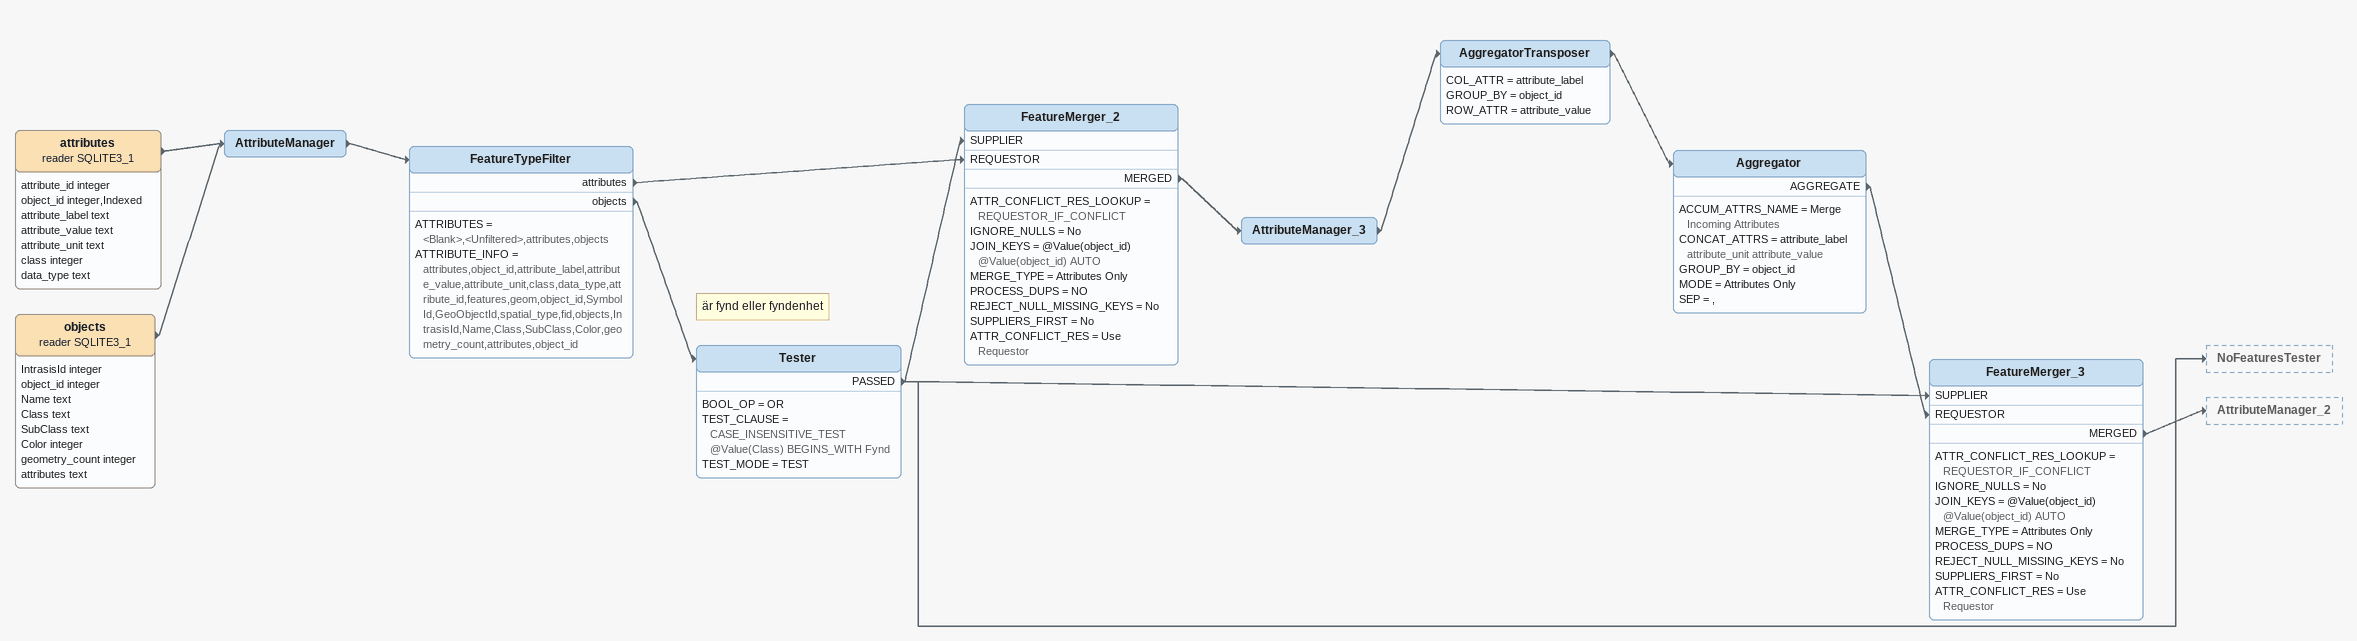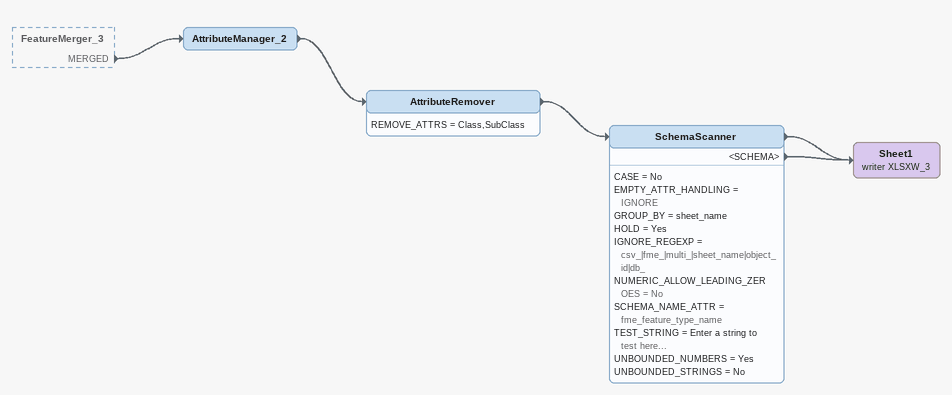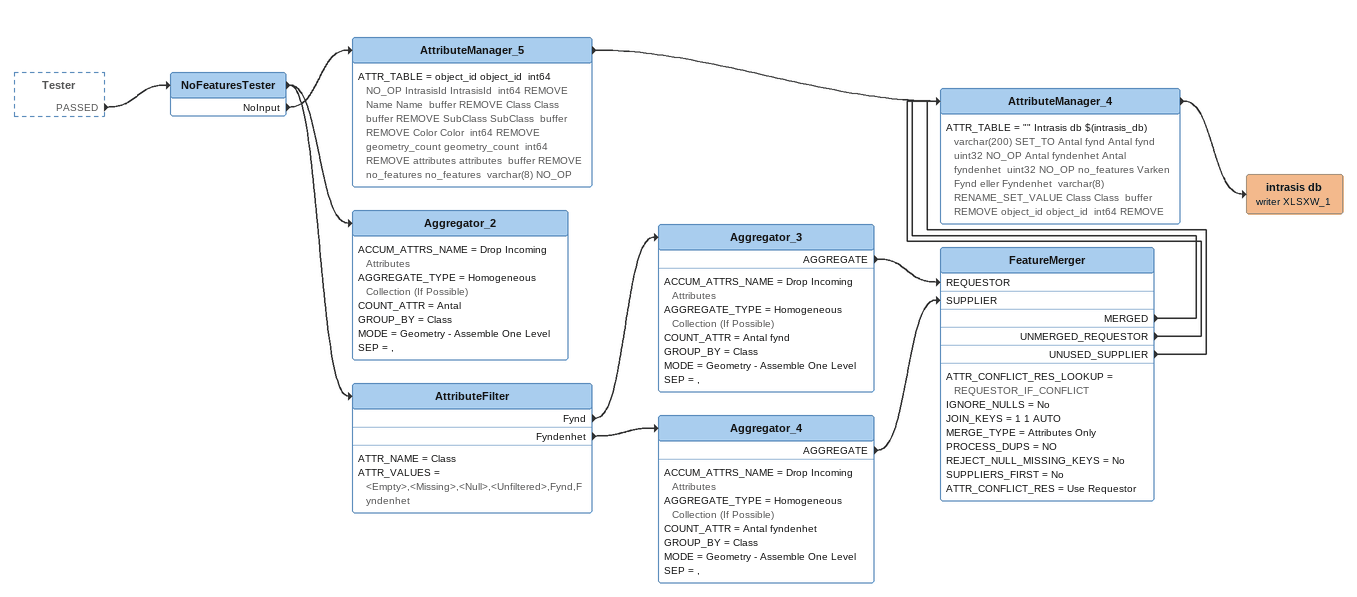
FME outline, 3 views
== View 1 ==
attributes (reader SQLITE3_1)
    attributes: attribute_id integer, object_id integer,Indexed, attribute_label text, attribute_value text, attribute_unit text, class integer, data_type text
    -> AttributeManager
objects (reader SQLITE3_1)
    attributes: IntrasisId integer, object_id integer, Name text, Class text, SubClass text, Color integer, geometry_count integer, attributes text
    -> AttributeManager
AttributeManager
    -> FeatureTypeFilter
FeatureTypeFilter
    ATTRIBUTES = <Blank>,<Unfiltered>,attributes,objects
    ATTRIBUTE_INFO = attributes,object_id,attribute_label,attribute_value,attribute_unit,class,data_type,attribute_id,features,geom,object_id,SymbolId,GeoObjectId,spatial_type,fid,objects,IntrasisId,Name,Class,SubClass,Color,geometry_count,attributes,object_id
    attributes -> FeatureMerger_2 [REQUESTOR]
    objects -> Tester
Note: är fynd eller fyndenhet
Tester
    BOOL_OP = OR
    TEST_CLAUSE = CASE_INSENSITIVE_TEST @Value(Class) BEGINS_WITH Fynd
    TEST_MODE = TEST
    PASSED -> FeatureMerger_2 [SUPPLIER]
    PASSED -> FeatureMerger_3 [SUPPLIER]
    PASSED -> NoFeaturesTester
FeatureMerger_2
    ATTR_CONFLICT_RES_LOOKUP = REQUESTOR_IF_CONFLICT
    IGNORE_NULLS = No
    JOIN_KEYS = @Value(object_id) @Value(object_id) AUTO
    MERGE_TYPE = Attributes Only
    PROCESS_DUPS = NO
    REJECT_NULL_MISSING_KEYS = No
    SUPPLIERS_FIRST = No
    ATTR_CONFLICT_RES = Use Requestor
    MERGED -> AttributeManager_3
AttributeManager_3
    -> AggregatorTransposer
AggregatorTransposer
    COL_ATTR = attribute_label
    GROUP_BY = object_id
    ROW_ATTR = attribute_value
    -> Aggregator
Aggregator
    ACCUM_ATTRS_NAME = Merge Incoming Attributes
    CONCAT_ATTRS = attribute_label attribute_unit attribute_value
    GROUP_BY = object_id
    MODE = Attributes Only
    SEP = ,
    AGGREGATE -> FeatureMerger_3 [REQUESTOR]
FeatureMerger_3
    ATTR_CONFLICT_RES_LOOKUP = REQUESTOR_IF_CONFLICT
    IGNORE_NULLS = No
    JOIN_KEYS = @Value(object_id) @Value(object_id) AUTO
    MERGE_TYPE = Attributes Only
    PROCESS_DUPS = NO
    REJECT_NULL_MISSING_KEYS = No
    SUPPLIERS_FIRST = No
    ATTR_CONFLICT_RES = Use Requestor
    MERGED -> AttributeManager_2

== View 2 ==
FeatureMerger_3 [outside]
    MERGED -> AttributeManager_2
AttributeManager_2
    -> AttributeRemover
AttributeRemover
    REMOVE_ATTRS = Class,SubClass
    -> SchemaScanner
SchemaScanner
    CASE = No
    EMPTY_ATTR_HANDLING = IGNORE
    GROUP_BY = sheet_name
    HOLD = Yes
    IGNORE_REGEXP = csv_|fme_|multi_|sheet_name|object_id|db_
    NUMERIC_ALLOW_LEADING_ZEROES = No
    SCHEMA_NAME_ATTR = fme_feature_type_name
    TEST_STRING = Enter a string to test here...
    UNBOUNDED_NUMBERS = Yes
    UNBOUNDED_STRINGS = No
    -> Sheet1 (writer XLSXW_3)
    <SCHEMA> -> Sheet1 (writer XLSXW_3)
Sheet1 (writer XLSXW_3)

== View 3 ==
Tester [outside]
    PASSED -> NoFeaturesTester
NoFeaturesTester
    NoInput -> AttributeManager_5
    -> Aggregator_2
    -> AttributeFilter
AttributeManager_5
    ATTR_TABLE = object_id object_id  int64 NO_OP IntrasisId IntrasisId  int64 REMOVE Name Name  buffer REMOVE Class Class  buffer REMOVE SubClass SubClass  buffer REMOVE Color Color  int64 REMOVE geometry_count geometry_count  int64 REMOVE attributes attributes  buffer REMOVE no_features no_features  varchar(8) NO_OP
    -> AttributeManager_4
Aggregator_2
    ACCUM_ATTRS_NAME = Drop Incoming Attributes
    AGGREGATE_TYPE = Homogeneous Collection (If Possible)
    COUNT_ATTR = Antal
    GROUP_BY = Class
    MODE = Geometry - Assemble One Level
    SEP = ,
AttributeFilter
    ATTR_NAME = Class
    ATTR_VALUES = <Empty>,<Missing>,<Null>,<Unfiltered>,Fynd,Fyndenhet
    Fynd -> Aggregator_3
    Fyndenhet -> Aggregator_4
Aggregator_3
    ACCUM_ATTRS_NAME = Drop Incoming Attributes
    AGGREGATE_TYPE = Homogeneous Collection (If Possible)
    COUNT_ATTR = Antal fynd
    GROUP_BY = Class
    MODE = Geometry - Assemble One Level
    SEP = ,
    AGGREGATE -> FeatureMerger [REQUESTOR]
Aggregator_4
    ACCUM_ATTRS_NAME = Drop Incoming Attributes
    AGGREGATE_TYPE = Homogeneous Collection (If Possible)
    COUNT_ATTR = Antal fyndenhet
    GROUP_BY = Class
    MODE = Geometry - Assemble One Level
    SEP = ,
    AGGREGATE -> FeatureMerger [SUPPLIER]
FeatureMerger
    ATTR_CONFLICT_RES_LOOKUP = REQUESTOR_IF_CONFLICT
    IGNORE_NULLS = No
    JOIN_KEYS = 1 1 AUTO
    MERGE_TYPE = Attributes Only
    PROCESS_DUPS = NO
    REJECT_NULL_MISSING_KEYS = No
    SUPPLIERS_FIRST = No
    ATTR_CONFLICT_RES = Use Requestor
    MERGED -> AttributeManager_4
    UNMERGED_REQUESTOR -> AttributeManager_4
    UNUSED_SUPPLIER -> AttributeManager_4
AttributeManager_4
    ATTR_TABLE = "" Intrasis db $(intrasis_db) varchar(200) SET_TO Antal fynd Antal fynd  uint32 NO_OP Antal fyndenhet Antal fyndenhet  uint32 NO_OP no_features Varken Fynd eller Fyndenhet  varchar(8) RENAME_SET_VALUE Class Class  buffer REMOVE object_id object_id  int64 REMOVE
    -> intrasis db (writer XLSXW_1)
intrasis db (writer XLSXW_1)
